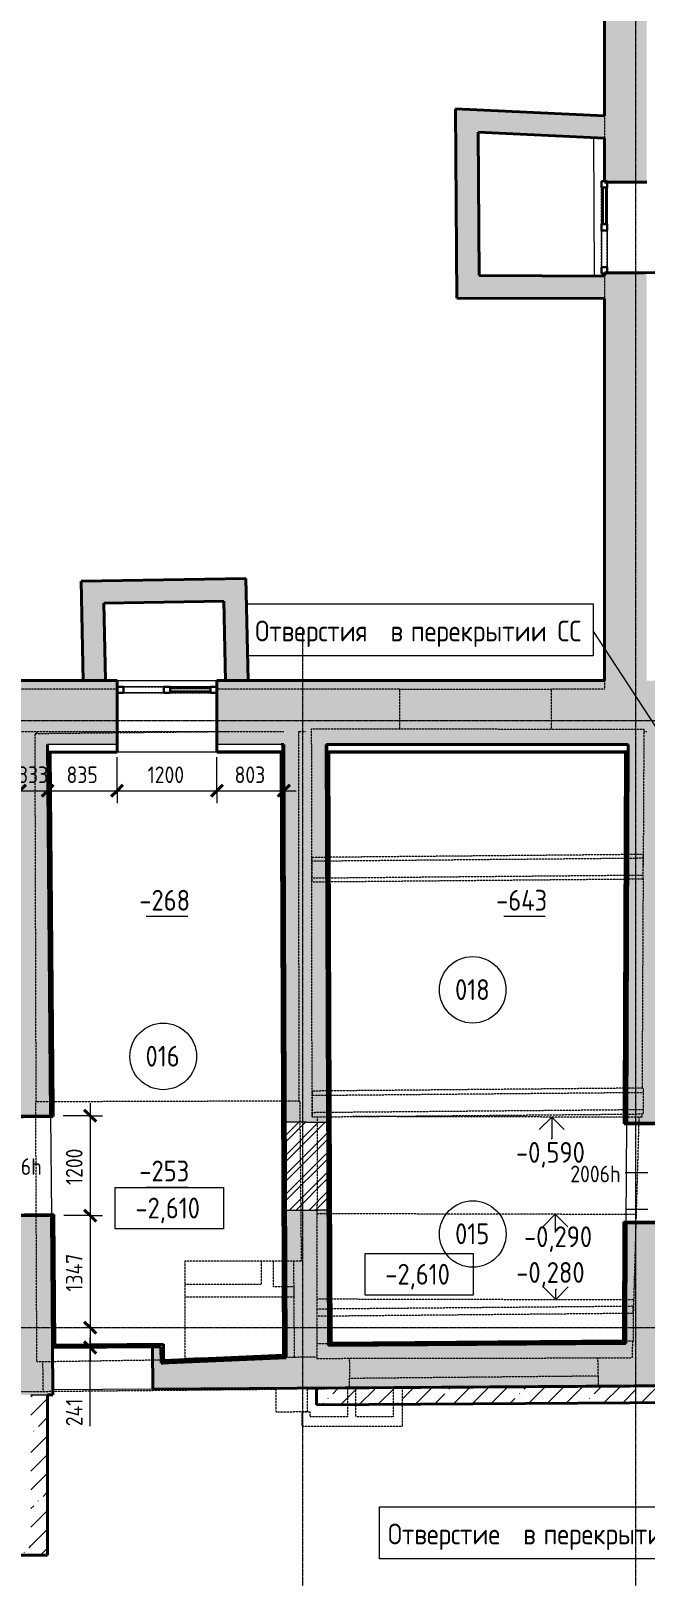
# Model space of a CAD drawing. Header units: millimetres. Extents: x -11886 to 147109, y 276 to 46084.
# Drawn here: x 39143 to 46522, y 10268 to 28847 of the extents above; entities that cross this region are included whole.
import ezdxf

# ---------------------------------------------------------------- set-up
doc = ezdxf.new("R2010")
doc.units = ezdxf.units.MM
doc.linetypes.add('ADSK_Линия сетки', pattern=[25, 20, -2.5, 0, -2.5])
doc.linetypes.add('ADSK_Сверху', pattern=[4.5, 3, -1.5])
for name, color, linetype, lineweight in [('Аннотация', 7, 'Continuous', 20), ('Витраж', 7, 'Continuous', 18), ('Каркас', 7, 'Continuous', 18), ('Марки', 7, 'Continuous', 20), ('Марки дверей', 7, 'Continuous', 20), ('Марки помещений', 7, 'Continuous', 20), ('Оси', 7, 'Continuous', 9), ('Отметки', 7, 'Continuous', 9), ('Панели витража', 7, 'Continuous', 18), ('Перекрытие', 7, 'Continuous', 18), ('Размеры', 7, 'Continuous', 9), ('Размеры-100', 7, 'Continuous', 9), ('Стены внутренние', 7, 'Continuous', 18), ('Стены наружные', 7, 'Continuous', 18), ('Стены штриховка', 7, 'Continuous', 18)]:
    doc.layers.add(name, color=color, linetype=linetype, lineweight=lineweight)
doc.layers.add('Линии', color=7, linetype='Continuous', lineweight=9, true_color=0x00a600)
doc.styles.add('GOST Common_1', font='GOST_Common.ttf', dxfattribs={"width": 0.9, "height": 250})
doc.styles.add('GOST Common_2', font='GOST_Common.ttf', dxfattribs={"width": 0.9, "height": 200})
doc.styles.add('GOST Common_B', font='', dxfattribs={"width": 0.9, "height": 250})
doc.styles.get('GOST Common_B').set_extended_font_data('GOST Common', bold=True)
doc.dimstyles.new('ADSK_Основной_2_мм_Округление_до_1_мм', dxfattribs={"dimscale": 304.8, "dimtxt": 201.142999, "dimasz": 0.463911, "dimexe": 0.492126, "dimexo": 0.492126, "dimgap": 0.098425, "dimtad": 1, "dimdec": 0, "dimdsep": 46, "dimtxsty": 'GOST Common_2', "dimblk1": 'OBLIQUE', "dimblk2": 'OBLIQUE', "dimsah": 1, "dimcen": 0.09, "dimdle": 0.492126, "dimazin": 2, "dimtfac": 1, "dimtdec": 4, "dimtix": 1, "dimtmove": 0, "dimatfit": 3, "dimfxl": 1, "dimtvp": 1, "dimtolj": 1, "dimtzin": 0, "dimlwd": 20, "dimlwe": 20, "dimarcsym": 2})
doc.dimstyles.new('ADSK_Основной_2_мм_Округление_до_1_мм_1', dxfattribs={"dimscale": 304.8, "dimtxt": 201.142999, "dimasz": 0.463911, "dimexe": 0.492126, "dimexo": 0.492126, "dimgap": 0.098425, "dimtad": 1, "dimdec": 0, "dimdsep": 46, "dimtxsty": 'GOST Common_2', "dimblk1": 'OBLIQUE', "dimblk2": 'OBLIQUE', "dimsah": 1, "dimcen": 0.09, "dimdle": 0.492126, "dimazin": 2, "dimtfac": 1, "dimtdec": 4, "dimtix": 1, "dimtmove": 1, "dimatfit": 3, "dimfxl": 1, "dimtvp": 1, "dimtolj": 1, "dimtzin": 0, "dimlwd": 20, "dimlwe": 20, "dimarcsym": 2})
pattern_1 = [(45, (0, 0), (-224.5064, 224.5064), []), (45, (224.5, 0), (-224.5064, 224.5064), [396.875, -79.375, 3.353, -76.022])]

# ---------------------------------------------------------------- blocks, each defined once
blk = doc.blocks.new('Балки подвала1 - Балки подвала-787333-00 План подвала кладочный')
at = {"layer": 'Каркас', "color": 253, "linetype": 'ADSK_Сверху', "true_color": 0xaaaaaa}
for p, q in [((46498, 18945), (42518, 18909)), ((42518, 18909), (42518, 18863)), ((46499, 18899), (42518, 18863)), ((42518, 18863), (42520, 18662)), ((46499, 18899), (46498, 18945)), ((46500, 18698), (46499, 18899)), ((42520, 18662), (46500, 18698)), ((42520, 18662), (42520, 18616)), ((42520, 18616), (46501, 18652)), ((46501, 18652), (46500, 18698)), ((46501, 16136), (42521, 16100)), ((42521, 16100), (42521, 16045)), ((46502, 16081), (42521, 16045)), ((42521, 16045), (42523, 15844)), ((46502, 16081), (46501, 16136)), ((46504, 15879), (46502, 16081)), ((42523, 15844), (46504, 15879)), ((42523, 15844), (42524, 15789)), ((42524, 15789), (46504, 15825)), ((46504, 15825), (46504, 15879)), ((49676, 13643), (49675, 13462)), ((49676, 13708), (49676, 13643)), ((55704, 13667), (49676, 13708)), ((55831, 13601), (49676, 13643)), ((55830, 13420), (55831, 13601)), ((55831, 13601), (55831, 13623)), ((46380, 13512), (42577, 13478)), ((42577, 13478), (42577, 13392)), ((46381, 13427), (42577, 13392)), ((42577, 13392), (42580, 13059)), ((46381, 13427), (46380, 13512)), ((46384, 13093), (46381, 13427)), ((49675, 13462), (49674, 13397)), ((49675, 13462), (55830, 13420)), ((55830, 13398), (55830, 13420)), ((46384, 13093), (42580, 13059)), ((49674, 11499), (49674, 11441)), ((49674, 11441), (49674, 11229)), ((55829, 11433), (49674, 11441)), ((55829, 11433), (55829, 11454)), ((55829, 11221), (55829, 11433)), ((49674, 11229), (49673, 11169)), ((49674, 11229), (55829, 11221)), ((55829, 11200), (55829, 11221))]:
    blk.add_line(p, q, dxfattribs=at)
blk = doc.blocks.new('Прямоугольный импост - 70х20_56мм-1423615-00 План подвала кладочный')
at = {"layer": 'Витраж', "color": 253, "linetype": 'ADSK_Сверху', "true_color": 0xaaaaaa}
for p, q in [((40778, 20959), (41378, 20959)), ((40778, 20889), (41378, 20889)), ((41378, 20889), (41378, 20959))]:
    blk.add_line(p, q, dxfattribs=at)
blk = doc.blocks.new('Прямоугольный импост - 70х20_56мм-1423617-00 План подвала кладочный')
at = {"layer": 'Витраж', "color": 253, "linetype": 'ADSK_Сверху', "true_color": 0xaaaaaa}
for p, q in [((40178, 20959), (40178, 20889)), ((40178, 20959), (40778, 20959)), ((40178, 20889), (40778, 20889))]:
    blk.add_line(p, q, dxfattribs=at)
blk = doc.blocks.new('Прямоугольный импост - 70х20_56мм-1423958-00 План подвала кладочный')
at = {"layer": 'Витраж', "color": 253, "linetype": 'ADSK_Сверху', "true_color": 0xaaaaaa}
for p, q in [((46068, 27042), (45998, 27042)), ((45998, 26487), (45998, 27042)), ((46068, 26487), (46068, 27042))]:
    blk.add_line(p, q, dxfattribs=at)
blk = doc.blocks.new('Прямоугольный импост - 70х20_56мм-1423960-00 План подвала кладочный')
at = {"layer": 'Витраж', "color": 253, "linetype": 'ADSK_Сверху', "true_color": 0xaaaaaa}
for p, q in [((45998, 25932), (45998, 26487)), ((46068, 25932), (46068, 26487)), ((45998, 25932), (46068, 25932))]:
    blk.add_line(p, q, dxfattribs=at)
blk = doc.blocks.new('Прямоугольный импост - 70х40_56мм-1423616-00 План подвала кладочный')
at = {"layer": 'Витраж'}
for p, q in [((40740, 20959), (40254, 20959)), ((40740, 20889), (40254, 20889))]:
    blk.add_line(p, q, dxfattribs=at)
blk = doc.blocks.new('Прямоугольный импост - 70х20_56мм-1423347-00 План подвала кладочный')
at = {"layer": 'Витраж', "lineweight": 30}
for p, q in [((-76, 35), (0, 35)), ((-76, -35), (-76, 35)), ((0, 35), (0, -35)), ((0, -35), (-76, -35))]:
    blk.add_line(p, q, dxfattribs=at)
blk = doc.blocks.new('Прямоугольный импост - 70х20_56мм-1423348-00 План подвала кладочный')
at = {"layer": 'Витраж', "lineweight": 30}
for p, q in [((0, 35), (-76, 35)), ((-76, 35), (-76, -35)), ((0, -35), (0, 35)), ((-76, -35), (0, -35))]:
    blk.add_line(p, q, dxfattribs=at)
blk = doc.blocks.new('Системная панель - _AR_Стекло_40мм_привязка по центру-1423620-00 План подвала кладочный')
at = {"layer": 'Панели витража', "lineweight": 30}
for p, q in [((243, 20), (-243, 20)), ((-243, 20), (-243, -20)), ((243, -20), (243, 20)), ((-243, -20), (243, -20))]:
    blk.add_line(p, q, dxfattribs=at)
blk = doc.blocks.new('Прямоугольный импост - 70х40_56мм-1423618-00 План подвала кладочный')
at = {"layer": 'Витраж'}
for p, q in [((41302, 20959), (40816, 20959)), ((41302, 20889), (40816, 20889))]:
    blk.add_line(p, q, dxfattribs=at)
blk = doc.blocks.new('Прямоугольный импост - 70х76мм-1423345-00 План подвала кладочный')
at = {"layer": 'Витраж', "lineweight": 30}
for p, q in [((-38, 35), (38, 35)), ((-38, -35), (-38, 35)), ((38, 35), (38, -35)), ((38, -35), (-38, -35))]:
    blk.add_line(p, q, dxfattribs=at)
blk = doc.blocks.new('Прямоугольный импост - 70х40_56мм-1423959-00 План подвала кладочный')
at = {"layer": 'Витраж'}
for p, q in [((45998, 26449), (45998, 26008)), ((46068, 26449), (46068, 26008))]:
    blk.add_line(p, q, dxfattribs=at)
blk = doc.blocks.new('Прямоугольный импост - 70х20_56мм-1423080-00 План подвала кладочный')
at = {"layer": 'Витраж', "lineweight": 30}
for p, q in [((-76, 35), (0, 35)), ((-76, -35), (-76, 35)), ((0, 35), (0, -35)), ((0, -35), (-76, -35))]:
    blk.add_line(p, q, dxfattribs=at)
blk = doc.blocks.new('Прямоугольный импост - 70х20_56мм-1423081-00 План подвала кладочный')
at = {"layer": 'Витраж', "lineweight": 30}
for p, q in [((0, 35), (-76, 35)), ((-76, 35), (-76, -35)), ((0, -35), (0, 35)), ((-76, -35), (0, -35))]:
    blk.add_line(p, q, dxfattribs=at)
blk = doc.blocks.new('Системная панель - _AR_Стекло_40мм_привязка по центру-1423963-00 План подвала кладочный')
at = {"layer": 'Панели витража', "lineweight": 30}
for p, q in [((220.5, 20), (-220.5, 20)), ((-220.5, 20), (-220.5, -20)), ((220.5, -20), (220.5, 20)), ((-220.5, -20), (220.5, -20))]:
    blk.add_line(p, q, dxfattribs=at)
blk = doc.blocks.new('Прямоугольный импост - 70х40_56мм-1423961-00 План подвала кладочный')
at = {"layer": 'Витраж'}
for p, q in [((45998, 26966), (45998, 26525)), ((46068, 26966), (46068, 26525))]:
    blk.add_line(p, q, dxfattribs=at)
blk = doc.blocks.new('Прямоугольный импост - 70х76мм-1423078-00 План подвала кладочный')
at = {"layer": 'Витраж', "lineweight": 30}
for p, q in [((-38, 35), (38, 35)), ((-38, -35), (-38, 35)), ((38, 35), (38, -35)), ((38, -35), (-38, -35))]:
    blk.add_line(p, q, dxfattribs=at)
blk = doc.blocks.new('ADSK_Марка_Помещение_ОдноЗначение - Номер-247393-00 План подвала кладочный')
at = {"layer": 'Марки помещений'}
blk.add_circle((0, 0), 4, dxfattribs=at)
blk = doc.blocks.new('Высотные отметки - Рамка-5093-00 План подвала кладочный')
at = {"layer": 'Аннотация'}
for p, q in [((-6.5, 0), (-6.5, 5)), ((-6.5, 5), (6.5, 5)), ((6.5, 5), (6.5, 0)), ((6.5, 0), (-6.5, 0))]:
    blk.add_line(p, q, dxfattribs=at)
blk = doc.blocks.new('ADSK_Марка_Перекрытие - Отметка низа-2041711-00 План подвала кладочный')
at = {"layer": 'Марки'}
blk.add_line((-2.5, 0), (2.5, 0), dxfattribs=at)
blk = doc.blocks.new('DIMBLOCK183-00 План подвала кладочный')
at = {"layer": 'Размеры-100', "lineweight": 20}
for p, q in [((39343, 19711), (39343, 20116)), ((39010, 19711), (39010, 19861)), ((39010, 19711), (39343, 19711)), ((39010, 19711), (39010, 19661)), ((39343, 19711), (39343, 19561))]:
    blk.add_line(p, q, dxfattribs=at)
at = {"layer": 'Размеры-100', "lineweight": 40}
for p, q in [((39010, 19711), (38939, 19640)), ((39010, 19711), (39081, 19782)), ((39343, 19711), (39272, 19640)), ((39343, 19711), (39414, 19782))]:
    blk.add_line(p, q, dxfattribs=at)
at = {"layer": 'Размеры-100', "color": 0, "lineweight": 20, "insert": (38987, 20003), "char_height": 200, "width": 454.11, "attachment_point": 1, "line_spacing_factor": 1.022761, "style": 'GOST Common_2'}
blk.add_mtext('333', dxfattribs=at)
blk = doc.blocks.new('_Oblique')
at = {"color": 0, "linetype": 'ByBlock', "lineweight": -2}
blk.add_line((-0.5, -0.5), (0.5, 0.5), dxfattribs=at)
blk = doc.blocks.new('DIMBLOCK184-00 План подвала кладочный')
at = {"layer": 'Размеры-100', "lineweight": 20}
for p, q in [((39343, 19711), (39343, 20116)), ((40178, 19711), (40178, 20116)), ((39343, 19711), (40178, 19711)), ((39343, 19711), (39343, 19561)), ((40178, 19711), (40178, 19561))]:
    blk.add_line(p, q, dxfattribs=at)
at = {"layer": 'Размеры-100', "lineweight": 40}
for p, q in [((39343, 19711), (39272, 19640)), ((39343, 19711), (39414, 19782)), ((40178, 19711), (40107, 19640)), ((40178, 19711), (40249, 19782))]:
    blk.add_line(p, q, dxfattribs=at)
at = {"layer": 'Размеры-100', "color": 0, "lineweight": 20, "insert": (39571, 20003), "char_height": 200, "width": 454.11, "attachment_point": 1, "line_spacing_factor": 1.022761, "style": 'GOST Common_2'}
blk.add_mtext('835', dxfattribs=at)
blk = doc.blocks.new('DIMBLOCK185-00 План подвала кладочный')
at = {"layer": 'Размеры-100', "lineweight": 20}
for p, q in [((40178, 19711), (40178, 20116)), ((41378, 19711), (41378, 20116)), ((40178, 19711), (41378, 19711)), ((40178, 19711), (40178, 19561)), ((41378, 19711), (41378, 19561))]:
    blk.add_line(p, q, dxfattribs=at)
at = {"layer": 'Размеры-100', "lineweight": 40}
for p, q in [((40178, 19711), (40107, 19640)), ((40178, 19711), (40249, 19782)), ((41378, 19711), (41307, 19640)), ((41378, 19711), (41449, 19782))]:
    blk.add_line(p, q, dxfattribs=at)
at = {"layer": 'Размеры-100', "color": 0, "lineweight": 20, "insert": (40545, 20003), "char_height": 200, "width": 560.47, "attachment_point": 1, "line_spacing_factor": 1.022761, "style": 'GOST Common_2'}
blk.add_mtext('1200', dxfattribs=at)
blk = doc.blocks.new('DIMBLOCK186-00 План подвала кладочный')
at = {"layer": 'Размеры-100', "lineweight": 20}
for p, q in [((41378, 19711), (41378, 20116)), ((42181, 19711), (42181, 20116)), ((41378, 19711), (42331, 19711)), ((41378, 19711), (41378, 19561)), ((42181, 19711), (42181, 19561))]:
    blk.add_line(p, q, dxfattribs=at)
at = {"layer": 'Размеры-100', "lineweight": 40}
for p, q in [((41378, 19711), (41307, 19640)), ((41378, 19711), (41449, 19782)), ((42181, 19711), (42110, 19640)), ((42181, 19711), (42252, 19782))]:
    blk.add_line(p, q, dxfattribs=at)
at = {"layer": 'Размеры-100', "color": 0, "lineweight": 20, "insert": (41590, 20003), "char_height": 200, "width": 454.11, "attachment_point": 1, "line_spacing_factor": 1.022761, "style": 'GOST Common_2'}
blk.add_mtext('803', dxfattribs=at)
blk = doc.blocks.new('DIMBLOCK187-00 План подвала кладочный')
at = {"layer": 'Размеры-100', "lineweight": 20}
for p, q in [((39854, 15804), (39529, 15804)), ((39854, 15954), (39854, 14604)), ((39854, 15804), (40004, 15804)), ((39854, 14604), (39539, 14604)), ((39854, 14604), (40004, 14604))]:
    blk.add_line(p, q, dxfattribs=at)
at = {"layer": 'Размеры-100', "lineweight": 40}
for p, q in [((39854, 15804), (39783, 15874)), ((39854, 15804), (39925, 15733)), ((39854, 14604), (39783, 14674)), ((39854, 14604), (39925, 14533))]:
    blk.add_line(p, q, dxfattribs=at)
at = {"layer": 'Размеры-100', "color": 0, "lineweight": 20, "insert": (39563, 14970), "char_height": 200, "width": 560.47, "attachment_point": 1, "rotation": 90, "line_spacing_factor": 1.022761, "style": 'GOST Common_2'}
blk.add_mtext('1200', dxfattribs=at)
blk = doc.blocks.new('DIMBLOCK188-00 План подвала кладочный')
at = {"layer": 'Размеры-100', "lineweight": 20}
for p, q in [((39854, 14604), (39539, 14604)), ((39854, 14604), (39854, 13257)), ((39854, 14604), (40004, 14604)), ((39854, 13257), (39804, 13257)), ((39854, 13257), (40004, 13257))]:
    blk.add_line(p, q, dxfattribs=at)
at = {"layer": 'Размеры-100', "lineweight": 40}
for p, q in [((39854, 14604), (39783, 14674)), ((39854, 14604), (39925, 14533)), ((39854, 13257), (39783, 13327)), ((39854, 13257), (39925, 13186))]:
    blk.add_line(p, q, dxfattribs=at)
at = {"layer": 'Размеры-100', "color": 0, "lineweight": 20, "insert": (39563, 13688), "char_height": 200, "width": 580.93, "attachment_point": 1, "rotation": 90, "line_spacing_factor": 1.022761, "style": 'GOST Common_2'}
blk.add_mtext('1347', dxfattribs=at)
blk = doc.blocks.new('DIMBLOCK189-00 План подвала кладочный')
at = {"layer": 'Размеры-100', "lineweight": 40}
for p, q in [((39854, 13257), (39783, 13327)), ((39854, 13257), (39925, 13186)), ((39854, 13016), (39783, 13087)), ((39854, 13016), (39925, 12945))]:
    blk.add_line(p, q, dxfattribs=at)
at = {"layer": 'Размеры-100', "lineweight": 20}
for p, q in [((39854, 13257), (39804, 13257)), ((39854, 13257), (39854, 12866)), ((39854, 13257), (40004, 13257)), ((39854, 13016), (39552, 13016)), ((39854, 12428), (39854, 13136)), ((39854, 13016), (40004, 13016)), ((39854, 12070), (39854, 12428))]:
    blk.add_line(p, q, dxfattribs=at)
at = {"layer": 'Размеры-100', "color": 0, "lineweight": 20, "insert": (39563, 12070), "char_height": 200, "width": 429.56, "attachment_point": 1, "rotation": 90, "line_spacing_factor": 1.022761, "style": 'GOST Common_2'}
blk.add_mtext('241', dxfattribs=at)

msp = doc.modelspace()

# ---------------------------------------------------------------- hatches: boundary and pattern name
at = {"layer": 'Стены внутренние', "true_color": 0xc0c0c0}
h = msp.add_hatch(color=9, dxfattribs=at)
h.paths.add_polyline_path([(42208.77, 13036.22), (42718.76, 13039.9), (42712.52, 14666.63), (42202.53, 14664.67), (42204.02, 14274.62)])
h.paths.add_polyline_path([(42453.47, 15724.63), (42708.47, 15725.61), (42691.06, 20265.78), (42181.06, 20265.78), (42198.47, 15724.63)])
h = msp.add_hatch(color=9, dxfattribs=at)
h.paths.add_polyline_path([(46291.41, 13065.71), (46801.42, 13069.4), (46806.88, 14514.68), (46296.89, 14516.6), (46295.97, 14274.62)])
h.paths.add_polyline_path([(46811.41, 15714.67), (46828.6, 20264.72), (46318.61, 20267.93), (46301.42, 15716.59), (46671.57, 15715.2)])
at = {"layer": 'Стены внутренние', "lineweight": 9}
h = msp.add_hatch(dxfattribs=at)
h.set_pattern_fill('FP_3', color=256, style=0, pattern_type=2)
h.set_pattern_definition([(45, (0, 0), (-117.8655, 117.8655), []), (45, (78.58, 0), (-117.8655, 117.8655), [])])
h.paths.add_polyline_path([(42202.53, 14664.67), (42712.52, 14666.63), (42708.47, 15725.61), (42198.47, 15723.65), (42201.47, 14939.62)])
at = {"layer": 'Стены внутренние', "true_color": 0xc0c0c0}
h = msp.add_hatch(color=9, dxfattribs=at)
h.paths.add_polyline_path([(39405.9, 12505.95), (39406.09, 12505.96), (39402.35, 12944.63)])
h.paths.add_polyline_path([(40606.06, 12514.62), (49335.61, 12577.69), (49334.54, 13087.7), (42208.77, 13036.22), (42209.32, 12893.97), (40707.42, 12828.86), (40704.42, 13025.35), (40602.38, 13024.61), (40602.96, 12944.63)])
at = {"layer": 'Стены наружные', "true_color": 0xc0c0c0}
h = msp.add_hatch(color=9, dxfattribs=at)
h.paths.add_polyline_path([(46543.21, 21035.78), (46543.21, 25938.43), (46033.21, 25938.43), (46033.21, 21035.78), (46321.51, 21035.78)])
h.paths.add_polyline_path([(46543.21, 27029.93), (46543.21, 34537.12), (46033.21, 34537.12), (46033.21, 27029.93)])
h.paths.add_polyline_path([(46033.21, 35507.12), (46543.21, 35507.12), (46543.21, 41485.29), (46033.21, 41485.29), (46033.21, 35554.58)])
h.paths.add_polyline_path([(46033.21, 42485.29), (46543.21, 42485.29), (46543.21, 43731.91), (46033.21, 43731.91), (46033.21, 42985.29)])
for points in [[(44528.32, 25904.7), (44513.5, 27898.15), (44243.4, 27910.9), (44258.31, 25905.52)], [(46033.21, 27556.08), (46033.21, 27826.38), (44513.5, 27898.15), (44515.51, 27627.75), (45641.11, 27574.59)], [(46033.21, 25630.14), (46033.21, 25900.14), (44258.31, 25905.52), (44260.32, 25635.51)], [(39770.65, 21032.89), (40040.59, 21038.67), (40014.96, 22235.59), (39744.99, 22231.01)], [(40020.74, 21965.65), (41731.81, 21994.65), (41726.03, 22264.59), (40014.96, 22235.59)], [(41482.34, 21032.89), (41752.28, 21038.67), (41731.81, 21994.65), (41461.84, 21990.07)]]:
    msp.add_hatch(color=9, dxfattribs=at).paths.add_polyline_path(points)
h = msp.add_hatch(color=9, dxfattribs=at)
h.paths.add_polyline_path([(38636.39, 12443.26), (39406.36, 12449.5), (39388.92, 14603.79), (38618.94, 14597.55), (38632.33, 12944.63)])
h.paths.add_polyline_path([(38609.23, 15797.51), (39379.2, 15803.75), (39336.84, 21035.78), (38566.82, 21035.78), (38605.4, 16269.62)])
h = msp.add_hatch(color=9, dxfattribs=at)
h.paths.add_polyline_path([(42151.06, 20265.78), (46318.6, 20265.78), (46321.51, 21035.78), (41378.05, 21035.78), (41378.05, 20265.78), (41983.04, 20265.78)])
h.paths.add_polyline_path([(40178.05, 20265.78), (40178.05, 21035.78), (39336.84, 21035.78), (39343.08, 20265.78), (39702.64, 20265.78)])
h = msp.add_hatch(color=9, dxfattribs=at)
h.paths.add_polyline_path([(56438.73, 20204.29), (56438.73, 20974.31), (55068.75, 20982.92), (55063.9, 20212.94), (55668.73, 20209.13)])
h.paths.add_polyline_path([(53803.93, 20220.86), (53808.77, 20990.84), (48896.86, 21021.73), (48892.02, 20251.74), (53385.05, 20223.49)])
h.paths.add_polyline_path([(47197.05, 20262.4), (47201.89, 21032.39), (46543.21, 21035.78), (46321.51, 21035.78), (46318.61, 20267.93), (46828.6, 20264.72)])
at = {"layer": 'Стены наружные', "lineweight": 9}
h = msp.add_hatch(dxfattribs=at)
h.set_pattern_fill('FP_2', color=256, style=0, pattern_type=2)
h.set_pattern_definition(pattern_1)
h.paths.add_polyline_path([(39342.82, 10520.68), (39342.82, 12448.98), (39142.82, 12447.36), (39142.82, 10520.68)])
h = msp.add_hatch(dxfattribs=at)
h.set_pattern_fill('FP_2', color=256, style=0, pattern_type=2)
h.set_pattern_definition(pattern_1)
h.paths.add_polyline_path([(42576.14, 12326.23), (49043.39, 12366.97), (49042.66, 12566.97), (42574.88, 12526.22)])
h = msp.add_hatch(dxfattribs=at)
h.set_pattern_fill('FP_2', color=256, style=0, pattern_type=2)
h.set_pattern_definition(pattern_1)
h.paths.add_polyline_path([(39142.82, 10520.68), (39142.82, 10720.68), (22659.91, 10720.68), (22659.91, 10520.68), (37422.24, 10520.68)])

# ---------------------------------------------------------------- linework, layer by layer
at = {"layer": 'Аннотация', "lineweight": 9}
msp.add_line((46963.5, 20002), (45897.37, 21632.1), dxfattribs=at)
at = {"layer": 'Аннотация', "lineweight": 9, "flags": 128}
for points in [[(41738.27, 21957.67), (45897.37, 21957.67), (45897.37, 21334.67), (41738.27, 21334.67)], [(43332.67, 11100.19), (48949.77, 11100.19), (48949.77, 10477.19), (43332.67, 10477.19)]]:
    msp.add_lwpolyline(points, close=True, dxfattribs=at)
at = {"layer": 'Линии', "linetype": 'ADSK_Сверху'}
for p, q in [((46418.26, 14615.87), (42580.05, 14624.73)), ((42578.61, 13601.09), (46388.96, 13592.3))]:
    msp.add_line(p, q, dxfattribs=at)
at = {"layer": 'Марки дверей'}
msp.add_line((46554.15, 15115.64), (46284.57, 15115.64), dxfattribs=at)
at = {"layer": 'Оси', "linetype": 'ADSK_Линия сетки'}
for p, q in [((46409.91, 1075.56), (46409.91, 44534.79)), ((42409.91, 1075.56), (42409.91, 21668.8)), ((-11086.22, 20556.79), (57141.72, 20556.79)), ((-11086.22, 13256.79), (57141.72, 13256.79))]:
    msp.add_line(p, q, dxfattribs=at)
at = {"layer": 'Отметки'}
for p, q in [((45400, 15787.95), (45250, 15637.95)), ((45400, 15787.95), (45550, 15637.95)), ((45443.13, 14618.12), (45293.13, 14468.12)), ((45443.13, 14618.12), (45593.13, 14468.12)), ((45449.37, 13594.47), (45299.37, 13744.47)), ((45449.37, 13594.47), (45599.37, 13744.47))]:
    msp.add_line(p, q, dxfattribs=at)
at = {"layer": 'Отметки', "lineweight": 20}
for p, q in [((45400, 15787.95), (45400, 15526.93)), ((45400, 15526.93), (45392.25, 15526.93)), ((45443.13, 14618.12), (45443.13, 14399.54)), ((45443.13, 14399.54), (45443.08, 14399.54)), ((45449.37, 13717.25), (45457.19, 13717.25)), ((45449.37, 13594.47), (45449.37, 13717.25))]:
    msp.add_line(p, q, dxfattribs=at)
at = {"layer": 'Перекрытие', "color": 251, "true_color": 0x484848}
msp.add_line((45913.12, 25900.5), (45907.24, 27562.03), dxfattribs=at)
at = {"layer": 'Перекрытие', "color": 9, "linetype": 'ADSK_Сверху', "true_color": 0xaad4d4}
for p, q in [((43576.98, 20454.26), (43576.98, 20934.06)), ((43576.98, 20934.06), (45391.98, 20934.06)), ((45391.98, 20934.06), (45391.98, 20453)), ((42968.39, 12886.67), (42970.71, 12644.45)), ((45958.3, 12673.1), (45956.21, 12891.56))]:
    msp.add_line(p, q, dxfattribs=at)
at = {"layer": 'Перекрытие', "color": 9, "linetype": 'ADSK_Сверху', "true_color": 0xc2c2c2}
for p, q in [((42515.91, 20455), (46507.85, 20452.23)), ((42521.13, 15794.59), (42515.91, 20455)), ((46507.85, 20452.23), (46499.44, 18808.45)), ((39192.85, 20399.59), (41522.84, 20424.06)), ((39205.95, 15970.12), (39192.85, 20399.59)), ((42356.77, 20424.06), (42361.75, 15980.1)), ((46498.64, 18651.55), (46485.77, 16135.42)), ((42361.75, 15980.1), (39201.02, 15970.1)), ((42361.75, 15980.1), (42372.65, 15980.13)), ((42372.65, 15980.13), (42390.68, 14054.76)), ((39214.45, 12842.76), (39201.02, 15970.1)), ((42523.66, 15794.59), (42521.13, 15794.59)), ((46483.98, 15785.45), (43005.97, 15793.48)), ((46484.18, 15824.9), (46483.98, 15785.45)), ((42581.68, 15789.64), (42578.44, 13477.84)), ((46381.62, 13335.82), (46451.73, 15785.53)), ((42390.68, 14054.76), (40993.17, 14054.76)), ((40993.17, 14054.76), (40993.17, 12841.24)), ((42578.19, 13301.46), (42577.61, 12886.03)), ((46368.93, 12892.24), (46374.69, 13093.36)), ((40706.86, 12865.56), (39214.45, 12842.76)), ((40707.42, 12828.86), (40706.86, 12865.56)), ((40993.17, 12841.24), (40707.42, 12828.86)), ((42577.61, 12886.03), (46368.93, 12892.24))]:
    msp.add_line(p, q, dxfattribs=at)
at = {"layer": 'Стены внутренние', "lineweight": 40}
for p, q in [((46638.77, 25941.16), (46511.69, 25938.43)), ((39343.08, 20265.78), (39378.51, 15889.28)), ((40178.05, 20175.78), (40178.05, 20265.78)), ((41378.05, 20265.78), (41378.05, 20175.78)), ((42161.06, 20265.78), (42151.06, 20265.78)), ((42209.32, 12893.97), (42181.06, 20265.78)), ((42181.06, 20265.78), (42198.47, 15724.63)), ((42691.06, 20265.78), (42707.62, 15946.16)), ((42691.06, 20265.78), (42691.06, 20265.78)), ((42718.76, 13039.9), (42691.06, 20265.78)), ((46318.6, 20265.78), (46301.42, 15716.59)), ((39373.8, 20175.78), (40178.05, 20175.78)), ((39408.51, 15889.52), (39373.8, 20175.78)), ((41378.05, 20175.78), (42151.4, 20175.78)), ((42151.4, 20175.78), (42179.21, 12922.69)), ((42737.62, 15946.28), (42721.41, 20175.78)), ((42721.41, 20175.78), (46288.26, 20175.78)), ((46288.26, 20175.78), (46272.25, 15938.05)), ((38579.31, 15787.27), (39409.28, 15793.99)), ((39379.2, 15803.75), (38609.23, 15797.51)), ((39409.28, 15793.99), (39408.51, 15889.52)), ((42748.65, 13070.12), (42737.62, 15946.28)), ((46272.25, 15938.05), (46271.38, 15706.71)), ((46301.42, 15716.59), (46302.25, 15937.94)), ((42198.47, 15724.63), (42208.77, 13036.22)), ((46271.38, 15706.71), (46841.38, 15704.56)), ((46841.41, 15714.56), (46271.42, 15716.71)), ((39418.84, 14614.03), (38497.06, 14606.57)), ((39431.53, 13046.15), (39418.84, 14614.03)), ((42718.76, 13039.9), (42712.52, 14666.63)), ((46266.92, 14526.72), (46261.52, 13095.5)), ((46266.89, 14516.72), (46836.88, 14514.56)), ((46836.9, 14524.56), (46266.92, 14526.72)), ((46291.41, 13065.71), (46296.89, 14516.6)), ((46296.89, 14516.6), (46291.41, 13065.71)), ((39401.77, 13015.94), (40704.42, 13025.35)), ((39401.77, 13015.94), (39401.77, 13015.94)), ((39402.41, 13015.94), (39401.77, 13015.94)), ((39406.09, 12505.96), (39402.41, 13015.94)), ((40733.96, 13055.56), (39431.53, 13046.15)), ((40704.42, 13025.35), (40602.38, 13024.61)), ((40602.38, 13024.61), (40606.06, 12514.62)), ((40704.42, 13025.35), (40707.41, 12829.28)), ((40707.42, 12828.86), (40704.42, 13025.35)), ((40736.94, 12860.16), (40733.96, 13055.56)), ((42208.77, 13036.22), (42209.32, 12893.97)), ((42718.76, 13039.9), (46291.41, 13065.71)), ((46291.41, 13065.71), (42718.76, 13039.9)), ((46261.52, 13095.5), (42748.65, 13070.12)), ((40707.41, 12829.28), (40737.41, 12829.73)), ((40707.42, 12828.86), (42209.32, 12893.97)), ((42179.21, 12922.69), (40736.94, 12860.16)), ((40737.41, 12829.73), (40737.4, 12830.16)), ((42194.89, 12893.92), (42209.32, 12893.97)), ((42194.91, 12893.35), (42194.89, 12893.92)), ((39405.9, 12505.95), (39406.09, 12505.96)), ((40606.06, 12514.62), (49335.61, 12577.69))]:
    msp.add_line(p, q, dxfattribs=at)
at = {"layer": 'Стены внутренние', "color": 253, "linetype": 'ADSK_Сверху', "true_color": 0xaaaaaa}
for p, q in [((39214.77, 20399.82), (39214.54, 20424.06)), ((42356.77, 20423.43), (42440.34, 20424.06)), ((41909.44, 14054.76), (41909.44, 13774.96)), ((42057.44, 13746.96), (42057.44, 14054.76)), ((42297.93, 14054.76), (42306.57, 12898.1)), ((41909.44, 13774.96), (40993.17, 13774.96)), ((40993.17, 13626.96), (42301.12, 13626.96)), ((42300.23, 13746.96), (42057.44, 13746.96)), ((42300.23, 13746.96), (42301.12, 13626.96)), ((39290.53, 12489.17), (39287.13, 12843.87)), ((42577.63, 12900.7), (40993.17, 12885.51)), ((45958.3, 12673.1), (42970.71, 12644.45)), ((42971.86, 12524.46), (42970.71, 12644.45)), ((45958.3, 12673.1), (45959.45, 12553.1)), ((38880.34, 12485.24), (42084.86, 12515.96)), ((42084.76, 12525.31), (42464.75, 12528.05)), ((42084.76, 12525.31), (42087.68, 12239.16)), ((42467.66, 12243.03), (42464.75, 12528.05)), ((42464.84, 12519.6), (42946.96, 12524.22)), ((42946.96, 12524.7), (42946.96, 12181.45)), ((42946.96, 12524.7), (43046.96, 12524.7)), ((42971.86, 12524.46), (49367.54, 12585.78)), ((43046.96, 12181.45), (43046.96, 12524.7)), ((43496.96, 12529.49), (43608.96, 12530.57)), ((43496.96, 12529.49), (43496.96, 12181.45)), ((43608.96, 12069.45), (43608.96, 12530.57)), ((42467.66, 12243.03), (42087.68, 12239.16)), ((42396.96, 12242.82), (42396.96, 12069.45)), ((42396.96, 12242.82), (42496.96, 12242.82)), ((42496.96, 12181.45), (42496.96, 12242.82)), ((42946.96, 12181.45), (42496.96, 12181.45)), ((43496.96, 12181.45), (43046.96, 12181.45)), ((42396.96, 12069.45), (43608.96, 12069.45))]:
    msp.add_line(p, q, dxfattribs=at)
at = {"layer": 'Стены внутренние'}
for p, q in [((40178.05, 20265.78), (39343.08, 20265.78)), ((41378.05, 20175.78), (40178.05, 20175.78)), ((42453.47, 15724.63), (42198.47, 15724.63)), ((42453.47, 15724.63), (42708.47, 15725.61)), ((46296.92, 14526.6), (46301.38, 15706.59)), ((46297.5, 14680.6), (46554.46, 14679.63)), ((42452.53, 14665.63), (42202.53, 14664.67)), ((42590.57, 14665.63), (42452.53, 14665.63)), ((42712.52, 14666.63), (42590.57, 14666.16)), ((42590.57, 14665.63), (42590.57, 14666.16)), ((40606.06, 12514.62), (39406.09, 12505.96))]:
    msp.add_line(p, q, dxfattribs=at)
at = {"layer": 'Стены наружные', "color": 253, "linetype": 'ADSK_Сверху', "true_color": 0xaaaaaa}
for p, q in [((46033.21, 43759.21), (46033.21, 27042.17)), ((46033.21, 25932.17), (46033.21, 20934.06)), ((40178.05, 20934.06), (30807.02, 20934.06)), ((43576.98, 20934.06), (41378.05, 20934.06)), ((46033.21, 20934.06), (45391.98, 20934.06)), ((30807.02, 20424.06), (42180.45, 20424.06)), ((46507.71, 20424.06), (46543.21, 20424.06))]:
    msp.add_line(p, q, dxfattribs=at)
at = {"layer": 'Стены наружные', "lineweight": 40}
for p, q in [((46033.21, 30723.17), (46033.21, 27826.38)), ((44243.4, 27910.9), (44260.32, 25635.51)), ((46033.21, 27826.38), (44243.4, 27910.9)), ((44528.32, 25904.7), (44515.51, 27627.75)), ((44515.51, 27627.75), (46033.21, 27556.08)), ((46033.21, 27556.08), (46033.21, 27029.93)), ((46033.21, 27029.93), (46543.21, 27029.93)), ((46033.21, 25900.14), (44528.32, 25904.7)), ((46033.21, 25938.43), (46033.21, 25900.14)), ((46511.69, 25938.43), (46033.21, 25938.43)), ((44260.32, 25635.51), (46033.21, 25630.14)), ((46033.21, 25630.14), (46033.21, 21035.78)), ((41726.03, 22264.59), (39744.99, 22231.01)), ((39744.99, 22231.01), (39770.65, 21032.89)), ((41752.28, 21038.67), (41726.03, 22264.59)), ((40020.74, 21965.65), (41461.84, 21990.07)), ((40040.59, 21038.67), (40020.74, 21965.65)), ((41461.84, 21990.07), (41482.34, 21032.89)), ((40178.05, 21035.78), (38918.34, 21035.78)), ((39770.65, 21032.89), (40040.59, 21038.67)), ((40178.05, 20265.78), (40178.05, 21035.78)), ((46033.21, 21035.78), (41378.05, 21035.78)), ((41378.05, 21035.78), (41378.05, 20265.78)), ((41482.34, 21032.89), (41752.28, 21038.67)), ((39379.2, 15803.75), (39343.08, 20265.78)), ((42161.06, 20265.78), (42181.06, 20265.78)), ((42691.06, 20265.78), (46318.6, 20265.78)), ((39388.92, 14603.79), (38618.94, 14597.55)), ((39401.77, 13015.94), (39388.92, 14603.79)), ((39342.82, 12448.98), (39406.36, 12449.5)), ((39342.82, 10520.68), (39342.82, 12448.98)), ((39406.36, 12449.5), (39405.9, 12505.95)), ((49242.66, 12568.23), (42574.88, 12526.22)), ((42574.88, 12526.22), (42576.14, 12326.23)), ((42576.14, 12326.23), (49043.39, 12366.97)), ((22659.91, 10520.68), (39342.82, 10520.68))]:
    msp.add_line(p, q, dxfattribs=at)
at = {"layer": 'Стены наружные'}
for p, q in [((40178.05, 21035.78), (41378.05, 21035.78)), ((39379.28, 15793.75), (39388.84, 14613.79)), ((39142.82, 12447.36), (39342.82, 12448.98))]:
    msp.add_line(p, q, dxfattribs=at)
at = {"layer": 'Стены штриховка'}
for p, q in [((42151.06, 20265.78), (41378.05, 20265.78)), ((42189.24, 12913.12), (42161.06, 20265.78)), ((42727.62, 15946.24), (42711.06, 20265.78)), ((39343.72, 20185.78), (40178.05, 20185.78)), ((39363.72, 20185.78), (39398.51, 15889.44)), ((42161.36, 20185.78), (41378.05, 20185.78)), ((46318.3, 20185.78), (42711.37, 20185.78)), ((46282.25, 15938.02), (46298.3, 20185.78)), ((39379.28, 15793.75), (39379.2, 15803.75)), ((39398.51, 15889.44), (39399.28, 15793.91)), ((42727.62, 15946.24), (42738.68, 13060.05)), ((46281.42, 15716.67), (46282.25, 15938.02)), ((39388.92, 14603.79), (39388.84, 14613.79)), ((39408.84, 14613.95), (39421.61, 13036.08)), ((46271.48, 13085.57), (46276.89, 14516.68)), ((39421.61, 13036.08), (40724.11, 13045.49)), ((40724.11, 13045.49), (40727.1, 12849.73)), ((42738.68, 13060.05), (46271.48, 13085.57)), ((42189.24, 12913.12), (40727.1, 12849.73))]:
    msp.add_line(p, q, dxfattribs=at)

# ---------------------------------------------------------------- block references
at = {"layer": 'Витраж', "color": 253, "linetype": 'ADSK_Сверху', "true_color": 0xaaaaaa}
for name in ['Прямоугольный импост - 70х20_56мм-1423958-00 План подвала кладочный', 'Прямоугольный импост - 70х20_56мм-1423960-00 План подвала кладочный', 'Прямоугольный импост - 70х20_56мм-1423617-00 План подвала кладочный', 'Прямоугольный импост - 70х20_56мм-1423615-00 План подвала кладочный']:
    msp.add_blockref(name, (0, 0), dxfattribs=at)
at = {"layer": 'Витраж', "extrusion": (0, 0, -1)}
for name, p, rotation in [('Прямоугольный импост - 70х20_56мм-1423080-00 План подвала кладочный', (-46032.76, 27042.17), 90), ('Прямоугольный импост - 70х76мм-1423078-00 План подвала кладочный', (-46032.76, 26487.17), 90), ('Прямоугольный импост - 70х76мм-1423345-00 План подвала кладочный', (-40778.05, 20923.59), 180), ('Прямоугольный импост - 70х20_56мм-1423347-00 План подвала кладочный', (-41378.05, 20923.59), 180)]:
    msp.add_blockref(name, p, dxfattribs=dict(at, rotation=rotation))
at = {"layer": 'Витраж'}
for name in ['Прямоугольный импост - 70х40_56мм-1423961-00 План подвала кладочный', 'Прямоугольный импост - 70х40_56мм-1423959-00 План подвала кладочный', 'Прямоугольный импост - 70х40_56мм-1423616-00 План подвала кладочный', 'Прямоугольный импост - 70х40_56мм-1423618-00 План подвала кладочный']:
    msp.add_blockref(name, (0, 0), dxfattribs=at)
for name, p, rotation in [('Прямоугольный импост - 70х20_56мм-1423081-00 План подвала кладочный', (46032.76, 25932.17), 270), ('Прямоугольный импост - 70х20_56мм-1423348-00 План подвала кладочный', (40178.05, 20923.59), 180)]:
    msp.add_blockref(name, p, dxfattribs=dict(at, rotation=rotation))
at = {"layer": 'Каркас', "color": 253, "linetype": 'ADSK_Сверху', "true_color": 0xaaaaaa}
msp.add_blockref('Балки подвала1 - Балки подвала-787333-00 План подвала кладочный', (0, 0), dxfattribs=at)
at = {"layer": 'Марки', "xscale": 99.99999999999993, "yscale": 99.99999999999993, "zscale": 99.99999999999993}
for p in [(40777.3, 18201.47), (45073.13, 18201.47), (40777.3, 14946.4)]:
    msp.add_blockref('ADSK_Марка_Перекрытие - Отметка низа-2041711-00 План подвала кладочный', p, dxfattribs=at)
at = {"layer": 'Марки помещений', "xscale": 99.99999999999993, "yscale": 99.99999999999993, "zscale": 99.99999999999993}
for p in [(44451.09, 17317.31), (40732.47, 16516.8), (44451.82, 14381.39)]:
    msp.add_blockref('ADSK_Марка_Помещение_ОдноЗначение - Номер-247393-00 План подвала кладочный', p, dxfattribs=at)
at = {"layer": 'Отметки', "lineweight": 20, "xscale": 99.99999999999993, "yscale": 99.99999999999993, "zscale": 99.99999999999993}
for p in [(40805.5, 14441.72), (43808.34, 13646.39)]:
    msp.add_blockref('Высотные отметки - Рамка-5093-00 План подвала кладочный', p, dxfattribs=at)
at = {"layer": 'Панели витража', "rotation": 90}
msp.add_blockref('Системная панель - _AR_Стекло_40мм_привязка по центру-1423963-00 План подвала кладочный', (46032.76, 26745.67), dxfattribs=at)
at = {"layer": 'Панели витража'}
msp.add_blockref('Системная панель - _AR_Стекло_40мм_привязка по центру-1423620-00 План подвала кладочный', (41059.05, 20923.59), dxfattribs=at)

# ---------------------------------------------------------------- texts
at = {"layer": 'Аннотация', "lineweight": 9, "char_height": 250, "attachment_point": 1, "style": 'GOST Common_B'}
for s, insert, width in [('Отверстия', (41838.27, 21757.1), 1868.7336), ('\\fGOST Common|b1|i0|c204|p34|;\\W.9; ', (43380.13, 21757.1), 101.0126), ('\\fGOST Common|b1|i0|c204|p34|;\\W.9; ', (43624.21, 21757.1), 101.0126), ('\\fGOST Common|b1|i0|c204|p34|;\\W.9; ', (45386.33, 21757.1), 101.0126), ('СС', (45469.67, 21757.1), 389.6201), ('\\fGOST Common|b1|i0|c204|p34|;\\W.9;в', (43463.47, 21757.1), 194.8101), ('перекрытии', (43707.55, 21757.1), 2034.6829), ('Отверстие', (43432.67, 10899.62), 1868.7336), ('\\fGOST Common|b1|i0|c204|p34|;\\W.9; ', (44974.53, 10899.62), 101.0126), ('\\fGOST Common|b1|i0|c204|p34|;\\W.9;в', (45057.88, 10899.62), 194.8101), ('\\fGOST Common|b1|i0|c204|p34|;\\W.9; ', (45218.61, 10899.62), 101.0126), ('перекрытии', (45301.95, 10899.62), 2034.6829)]:
    msp.add_mtext(s, dxfattribs=dict(at, insert=insert, width=width))
at = {"layer": 'Марки', "lineweight": 9, "char_height": 250, "attachment_point": 1, "style": 'GOST Common_1'}
for s, insert, width in [('-268', (40445.37, 18519.3), 779.2402), ('-643', (44732.2, 18519.3), 800.8858), ('-253', (40445.37, 15264.23), 779.2402)]:
    msp.add_mtext(s, dxfattribs=dict(at, insert=insert, width=width))
at = {"layer": 'Марки дверей', "lineweight": 9, "char_height": 200, "width": 793.6706, "attachment_point": 1, "style": 'GOST Common_2'}
for insert in [(38668.77, 15292.45), (45623.97, 15203.21)]:
    msp.add_mtext('2006h', dxfattribs=dict(at, insert=insert))
at = {"layer": 'Марки помещений', "lineweight": 9, "char_height": 250, "width": 526.7087, "attachment_point": 1, "style": 'GOST Common_1'}
for s, insert in [('018', (44238.68, 17445.04)), ('016', (40520.06, 16644.53)), ('015', (44239.41, 14509.12))]:
    msp.add_mtext(s, dxfattribs=dict(at, insert=insert))
at = {"layer": 'Отметки', "lineweight": 20, "char_height": 250, "attachment_point": 1, "line_spacing_factor": 1.022761, "style": 'GOST Common_1'}
for s, insert, width in [('-0,590', (44971.32, 15487.57), 1028.8226), ('-2,610', (40398.19, 14818.43), 977.5323), ('-0,290', (45067.78, 14474.02), 1028.8226), ('-2,610', (43401.04, 14023.1), 977.5323), ('-0,280', (44974.13, 14043.95), 1028.8226)]:
    msp.add_mtext(s, dxfattribs=dict(at, insert=insert, width=width))

# ---------------------------------------------------------------- dimensions: what is measured, and where the dimension line sits
at = {"layer": 'Размеры', "lineweight": 20}
for base, p1, p2, override, picture, middle in [((39343.08, 19711.18), (39009.91, 19811.16), (39343.08, 20265.78), {"dimpost": '<>', "dimfxl": 563.627403}, 'DIMBLOCK183-00 План подвала кладочный', (39176.49, 19841.18)), ((40178.05, 19711.18), (39343.08, 20265.78), (40178.05, 20265.78), {"dimpost": '<>', "dimfxl": 834.979004}, 'DIMBLOCK184-00 План подвала кладочный', (39760.56, 19841.18)), ((41378.05, 19711.18), (40178.05, 20265.78), (41378.05, 20265.78), {"dimpost": '<>', "dimfxl": 1200}, 'DIMBLOCK185-00 План подвала кладочный', (40778.05, 19841.18)), ((42181.06, 19711.18), (41378.05, 20265.78), (42181.06, 20265.78), {"dimpost": '<>', "dimfxl": 803.002425}, 'DIMBLOCK186-00 План подвала кладочный', (41779.56, 19841.18))]:
    dim = msp.add_linear_dim(base=base, p1=p1, p2=p2, dimstyle='ADSK_Основной_2_мм_Округление_до_1_мм', override=override, dxfattribs=at)
    dim.commit()
    dim.dimension.update_dxf_attribs({"geometry": picture, "text_midpoint": middle})
for base, p1, p2, override, picture, middle in [((39853.93, 14603.79), (39379.2, 15803.75), (39388.92, 14603.79), {"dimpost": '<>', "dimfxl": 1200}, 'DIMBLOCK187-00 План подвала кладочный', (39723.93, 15203.77)), ((39853.93, 13256.79), (39388.92, 14603.79), (39953.92, 13256.79), {"dimpost": '<>', "dimfxl": 1460.693781}, 'DIMBLOCK188-00 План подвала кладочный', (39723.93, 13930.29))]:
    dim = msp.add_linear_dim(base=base, p1=p1, p2=p2, angle=90, dimstyle='ADSK_Основной_2_мм_Округление_до_1_мм', override=override, dxfattribs=at)
    dim.commit()
    dim.dimension.update_dxf_attribs({"geometry": picture, "text_midpoint": middle})
dim = msp.add_linear_dim(base=(39853.93, 13015.94), p1=(39953.92, 13256.79), p2=(39401.77, 13015.94), angle=90, dimstyle='ADSK_Основной_2_мм_Округление_до_1_мм_1', override={"dimpost": '<>', "dimfxl": 602.386817}, dxfattribs=at)
dim.commit()
dim.dimension.update_dxf_attribs({"geometry": 'DIMBLOCK189-00 План подвала кладочный', "text_midpoint": (39695.9, 12285.25), "dimtype": 160, "text_rotation": 90})

doc.saveas('drawing.dxf')
